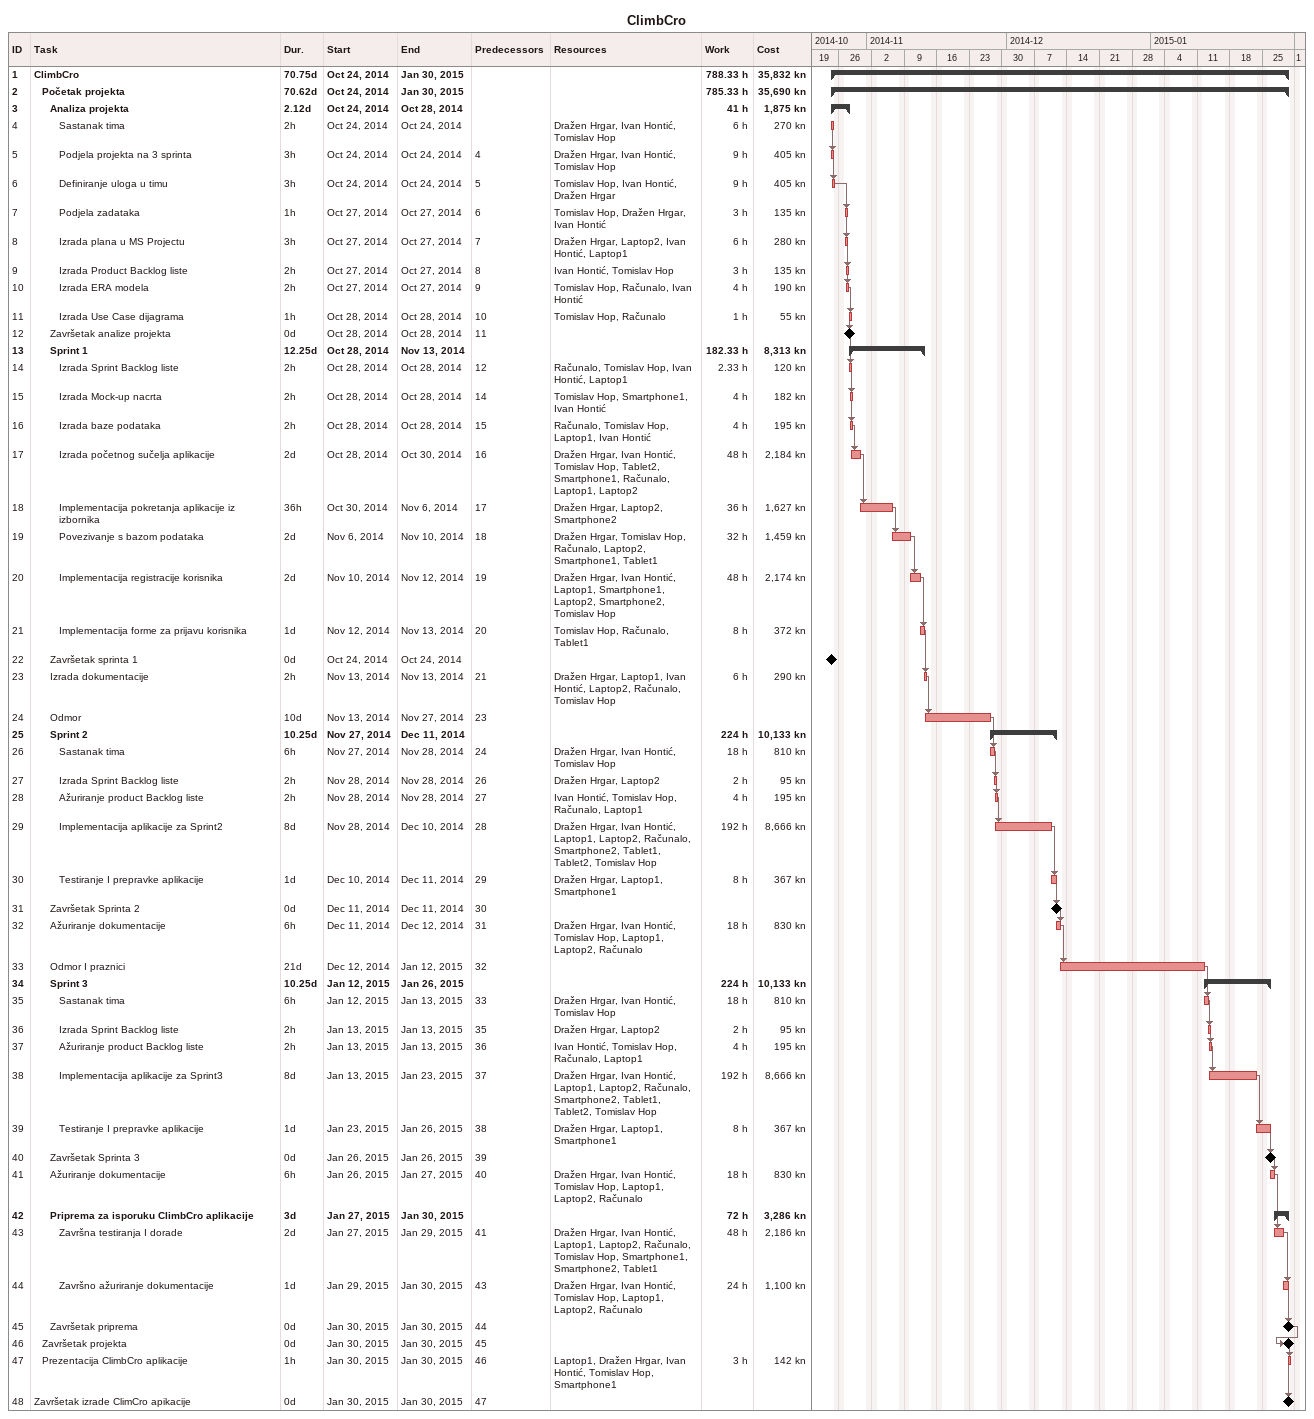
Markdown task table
ClimbCro

| ID | Level | Task | Duration | Start | Finish | Predecessors | Resources | Work (h) | Cost (kn) |
|---|---|---|---|---|---|---|---|---|---|
| 1 | 1 | **ClimbCro** | 70.75d | 2014-10-24 | 2015-01-30 |  |  | 788.33 | 35832 |
| 2 | 2 | **Početak projekta** | 70.62d | 2014-10-24 | 2015-01-30 |  |  | 785.33 | 35690 |
| 3 | 3 | **Analiza projekta** | 2.12d | 2014-10-24 | 2014-10-28 |  |  | 41 | 1875 |
| 4 | 4 | Sastanak tima | 2h | 2014-10-24 | 2014-10-24 |  | Dražen Hrgar, Ivan Hontić, Tomislav Hop | 6 | 270 |
| 5 | 4 | Podjela projekta na 3 sprinta | 3h | 2014-10-24 | 2014-10-24 | 4 | Dražen Hrgar, Ivan Hontić, Tomislav Hop | 9 | 405 |
| 6 | 4 | Definiranje uloga u timu | 3h | 2014-10-24 | 2014-10-24 | 5 | Tomislav Hop, Ivan Hontić, Dražen Hrgar | 9 | 405 |
| 7 | 4 | Podjela zadataka | 1h | 2014-10-27 | 2014-10-27 | 6 | Tomislav Hop, Dražen Hrgar, Ivan Hontić | 3 | 135 |
| 8 | 4 | Izrada plana u MS Projectu | 3h | 2014-10-27 | 2014-10-27 | 7 | Dražen Hrgar, Laptop2, Ivan Hontić, Laptop1 | 6 | 280 |
| 9 | 4 | Izrada Product Backlog liste | 2h | 2014-10-27 | 2014-10-27 | 8 | Ivan Hontić, Tomislav Hop | 3 | 135 |
| 10 | 4 | Izrada ERA modela | 2h | 2014-10-27 | 2014-10-27 | 9 | Tomislav Hop, Računalo, Ivan Hontić | 4 | 190 |
| 11 | 4 | Izrada Use Case dijagrama | 1h | 2014-10-28 | 2014-10-28 | 10 | Tomislav Hop, Računalo | 1 | 55 |
| 12 | 3 | Završetak analize projekta | 0d | 2014-10-28 | 2014-10-28 | 11 |  |  |  |
| 13 | 3 | **Sprint 1** | 12.25d | 2014-10-28 | 2014-11-13 |  |  | 182.33 | 8313 |
| 14 | 4 | Izrada Sprint Backlog liste | 2h | 2014-10-28 | 2014-10-28 | 12 | Računalo, Tomislav Hop, Ivan Hontić, Laptop1 | 2.33 | 120 |
| 15 | 4 | Izrada Mock-up nacrta | 2h | 2014-10-28 | 2014-10-28 | 14 | Tomislav Hop, Smartphone1, Ivan Hontić | 4 | 182 |
| 16 | 4 | Izrada baze podataka | 2h | 2014-10-28 | 2014-10-28 | 15 | Računalo, Tomislav Hop, Laptop1, Ivan Hontić | 4 | 195 |
| 17 | 4 | Izrada početnog sučelja aplikacije | 2d | 2014-10-28 | 2014-10-30 | 16 | Dražen Hrgar, Ivan Hontić, Tomislav Hop, Tablet2, Smartphone1, Računalo, Laptop1, Laptop2 | 48 | 2184 |
| 18 | 4 | Implementacija pokretanja aplikacije iz izbornika | 36h | 2014-10-30 | 2014-11-06 | 17 | Dražen Hrgar, Laptop2, Smartphone2 | 36 | 1627 |
| 19 | 4 | Povezivanje s bazom podataka | 2d | 2014-11-06 | 2014-11-10 | 18 | Dražen Hrgar, Tomislav Hop, Računalo, Laptop2, Smartphone1, Tablet1 | 32 | 1459 |
| 20 | 4 | Implementacija registracije korisnika | 2d | 2014-11-10 | 2014-11-12 | 19 | Dražen Hrgar, Ivan Hontić, Laptop1, Smartphone1, Laptop2, Smartphone2, Tomislav Hop | 48 | 2174 |
| 21 | 4 | Implementacija forme za prijavu korisnika | 1d | 2014-11-12 | 2014-11-13 | 20 | Tomislav Hop, Računalo, Tablet1 | 8 | 372 |
| 22 | 3 | Završetak sprinta 1 | 0d | 2014-10-24 | 2014-10-24 |  |  |  |  |
| 23 | 3 | Izrada dokumentacije | 2h | 2014-11-13 | 2014-11-13 | 21 | Dražen Hrgar, Laptop1, Ivan Hontić, Laptop2, Računalo, Tomislav Hop | 6 | 290 |
| 24 | 3 | Odmor | 10d | 2014-11-13 | 2014-11-27 | 23 |  |  |  |
| 25 | 3 | **Sprint 2** | 10.25d | 2014-11-27 | 2014-12-11 |  |  | 224 | 10133 |
| 26 | 4 | Sastanak tima | 6h | 2014-11-27 | 2014-11-28 | 24 | Dražen Hrgar, Ivan Hontić, Tomislav Hop | 18 | 810 |
| 27 | 4 | Izrada Sprint Backlog liste | 2h | 2014-11-28 | 2014-11-28 | 26 | Dražen Hrgar, Laptop2 | 2 | 95 |
| 28 | 4 | Ažuriranje product Backlog liste | 2h | 2014-11-28 | 2014-11-28 | 27 | Ivan Hontić, Tomislav Hop, Računalo, Laptop1 | 4 | 195 |
| 29 | 4 | Implementacija aplikacije za Sprint2 | 8d | 2014-11-28 | 2014-12-10 | 28 | Dražen Hrgar, Ivan Hontić, Laptop1, Laptop2, Računalo, Smartphone2, Tablet1, Tablet2, Tomislav Hop | 192 | 8666 |
| 30 | 4 | Testiranje I prepravke aplikacije | 1d | 2014-12-10 | 2014-12-11 | 29 | Dražen Hrgar, Laptop1, Smartphone1 | 8 | 367 |
| 31 | 3 | Završetak Sprinta 2 | 0d | 2014-12-11 | 2014-12-11 | 30 |  |  |  |
| 32 | 3 | Ažuriranje dokumentacije | 6h | 2014-12-11 | 2014-12-12 | 31 | Dražen Hrgar, Ivan Hontić, Tomislav Hop, Laptop1, Laptop2, Računalo | 18 | 830 |
| 33 | 3 | Odmor I praznici | 21d | 2014-12-12 | 2015-01-12 | 32 |  |  |  |
| 34 | 3 | **Sprint 3** | 10.25d | 2015-01-12 | 2015-01-26 |  |  | 224 | 10133 |
| 35 | 4 | Sastanak tima | 6h | 2015-01-12 | 2015-01-13 | 33 | Dražen Hrgar, Ivan Hontić, Tomislav Hop | 18 | 810 |
| 36 | 4 | Izrada Sprint Backlog liste | 2h | 2015-01-13 | 2015-01-13 | 35 | Dražen Hrgar, Laptop2 | 2 | 95 |
| 37 | 4 | Ažuriranje product Backlog liste | 2h | 2015-01-13 | 2015-01-13 | 36 | Ivan Hontić, Tomislav Hop, Računalo, Laptop1 | 4 | 195 |
| 38 | 4 | Implementacija aplikacije za Sprint3 | 8d | 2015-01-13 | 2015-01-23 | 37 | Dražen Hrgar, Ivan Hontić, Laptop1, Laptop2, Računalo, Smartphone2, Tablet1, Tablet2, Tomislav Hop | 192 | 8666 |
| 39 | 4 | Testiranje I prepravke aplikacije | 1d | 2015-01-23 | 2015-01-26 | 38 | Dražen Hrgar, Laptop1, Smartphone1 | 8 | 367 |
| 40 | 3 | Završetak Sprinta 3 | 0d | 2015-01-26 | 2015-01-26 | 39 |  |  |  |
| 41 | 3 | Ažuriranje dokumentacije | 6h | 2015-01-26 | 2015-01-27 | 40 | Dražen Hrgar, Ivan Hontić, Tomislav Hop, Laptop1, Laptop2, Računalo | 18 | 830 |
| 42 | 3 | **Priprema za isporuku ClimbCro aplikacije** | 3d | 2015-01-27 | 2015-01-30 |  |  | 72 | 3286 |
| 43 | 4 | Završna testiranja I dorade | 2d | 2015-01-27 | 2015-01-29 | 41 | Dražen Hrgar, Ivan Hontić, Laptop1, Laptop2, Računalo, Tomislav Hop, Smartphone1, Smartphone2, Tablet1 | 48 | 2186 |
| 44 | 4 | Završno ažuriranje dokumentacije | 1d | 2015-01-29 | 2015-01-30 | 43 | Dražen Hrgar, Ivan Hontić, Tomislav Hop, Laptop1, Laptop2, Računalo | 24 | 1100 |
| 45 | 3 | Završetak priprema | 0d | 2015-01-30 | 2015-01-30 | 44 |  |  |  |
| 46 | 2 | Završetak projekta | 0d | 2015-01-30 | 2015-01-30 | 45 |  |  |  |
| 47 | 2 | Prezentacija ClimbCro aplikacije | 1h | 2015-01-30 | 2015-01-30 | 46 | Laptop1, Dražen Hrgar, Ivan Hontić, Tomislav Hop, Smartphone1 | 3 | 142 |
| 48 | 1 | Završetak izrade ClimCro apikacije | 0d | 2015-01-30 | 2015-01-30 | 47 |  |  |  |
